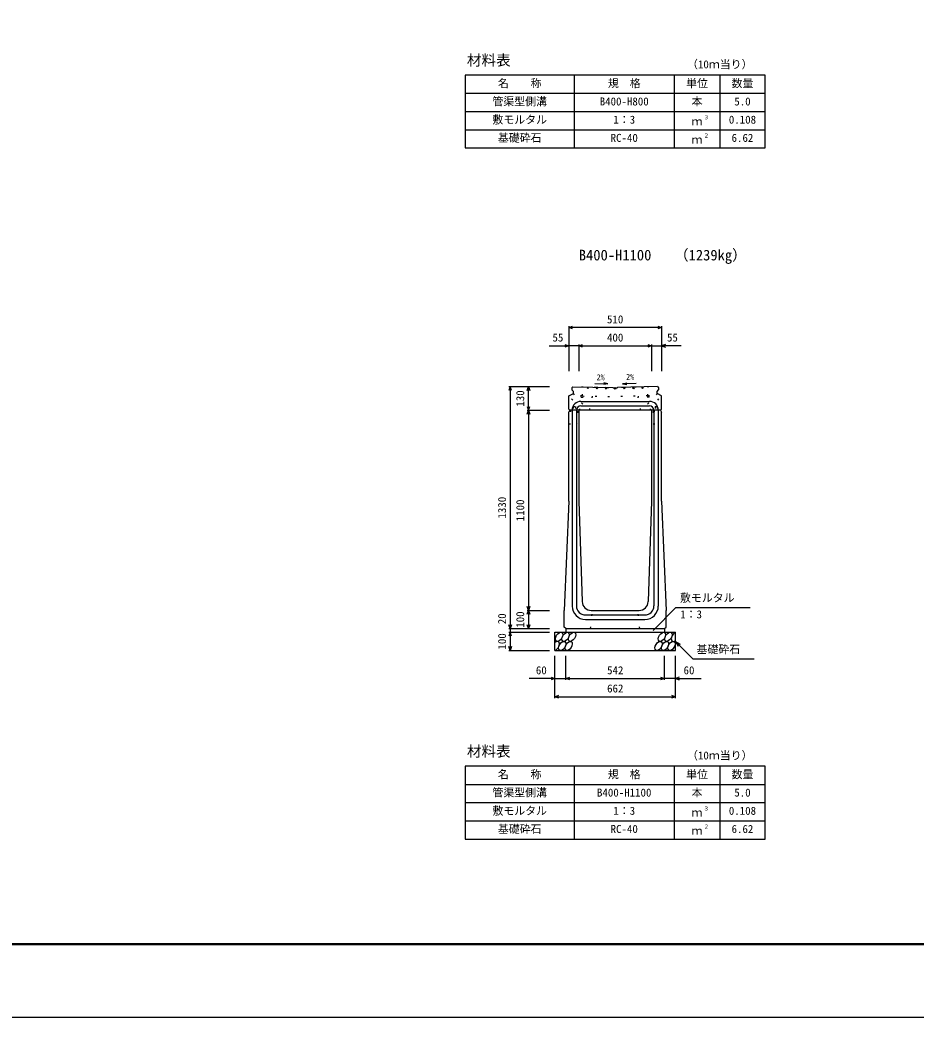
# Model space of a CAD drawing. Units: millimetres, scale not verified. Extents: x -12600 to 12600, y -5940 to 5940.
# Drawn here: x 927 to 5854, y -5940 to -460 of the extents above; entities that cross this region are included whole.
import ezdxf
from ezdxf.enums import TextEntityAlignment as Align

# ---------------------------------------------------------------- set-up
doc = ezdxf.new("R2010")
doc.units = ezdxf.units.MM
doc.header["$LTSCALE"] = 40
doc.linetypes.add('DOTTED', pattern=[1.75, 0.25, -1.5])
for name, color, linetype, lineweight in [('0-0_DIM', 7, 'Continuous', 25), ('0-1_Defpoints', 5, 'Continuous', 25), ('0-2_HATCH', 6, 'Continuous', 25), ('0-3_HYO', 3, 'Continuous', 25), ('0-4_HYO2', 4, 'Continuous', 25), ('0-5_OUTLINE', 3, 'Continuous', 25), ('0-6_OUTLINE2', 4, 'DOTTED', 25), ('0-7_TXT', 7, 'Continuous', 25), ('0-8_WAKU', 3, 'Continuous', 25)]:
    doc.layers.add(name, color=color, linetype=linetype, lineweight=lineweight)
doc.styles.add('ＭＳ ゴシック', font='')
doc.styles.get('ＭＳ ゴシック').set_extended_font_data('MS Gothic')

msp = doc.modelspace()

# ---------------------------------------------------------------- linework, layer by layer
at = {"layer": '0-0_DIM'}
for p, q in [((3945, -2143.46), (3945, -2390.96)), ((4455, -2150.96), (3945, -2150.96)), ((4455, -2143.46), (4455, -2390.96)), ((4000, -2243.46), (4000, -2390.96)), ((4400, -2243.46), (4400, -2390.96)), ((3836.62, -2250.96), (3945, -2250.96)), ((4000, -2250.96), (3945, -2250.96)), ((4000, -2250.96), (4400, -2250.96)), ((4400, -2250.96), (4455, -2250.96)), ((4563.38, -2250.96), (4455, -2250.96)), ((3615.5, -2475.54), (3838, -2475.54)), ((3623, -2475.54), (3623, -3805.54)), ((3723, -2605.54), (3723, -2475.54)), ((3715.5, -2605.54), (3838, -2605.54)), ((3723, -2605.54), (3723, -3705.54)), ((3715.5, -3705.54), (3838, -3705.54)), ((3723, -3705.54), (3723, -3805.54)), ((4408.11, -3816.35), (4534.34, -3690.11)), ((4534.34, -3690.11), (4942.24, -3690.11)), ((3615.5, -3805.54), (3838, -3805.54)), ((3615.5, -3825.54), (3838, -3825.54)), ((3623, -3805.54), (3623, -3825.54)), ((3623, -3825.54), (3623, -3925.54)), ((4531, -3875.54), (4626.76, -3971.29)), ((4531, -3875.54), (4556.98, -3890.54)), ((4531, -3875.54), (4546, -3901.52)), ((3615.5, -3925.54), (3838, -3925.54)), ((3869, -4186.9), (3869, -3955.54)), ((3929, -4086.9), (3929, -3955.54)), ((4471, -4086.9), (4471, -3955.54)), ((4531, -4186.9), (4531, -3955.54)), ((4626.76, -3971.29), (4964.31, -3971.29)), ((3869, -4079.4), (3727.21, -4079.4)), ((3869, -4079.4), (3929, -4079.4)), ((3929, -4079.4), (4471, -4079.4)), ((4531, -4079.4), (4471, -4079.4)), ((4531, -4079.4), (4672.79, -4079.4)), ((3869, -4179.4), (4531, -4179.4))]:
    msp.add_line(p, q, dxfattribs=at)
for points in [[(3966.14, -2158.66), (3945, -2150.96), (3966.14, -2143.27)], [(4433.86, -2143.27), (4455, -2150.96), (4433.86, -2158.66)], [(3923.86, -2243.27), (3945, -2250.96), (3923.86, -2258.66)], [(4021.14, -2258.66), (4000, -2250.96), (4021.14, -2243.27)], [(4378.86, -2243.27), (4400, -2250.96), (4378.86, -2258.66)], [(4476.14, -2243.27), (4455, -2250.96), (4476.14, -2258.66)], [(3630.7, -2496.68), (3623, -2475.54), (3615.3, -2496.68)], [(3715.3, -2496.68), (3723, -2475.54), (3730.7, -2496.68)], [(3715.3, -2584.39), (3723, -2605.54), (3730.7, -2584.39)], [(3715.3, -2626.68), (3723, -2605.54), (3730.7, -2626.68)], [(3730.7, -3684.39), (3723, -3705.54), (3715.3, -3684.39)], [(3715.3, -3726.68), (3723, -3705.54), (3730.7, -3726.68)], [(3630.7, -3784.39), (3623, -3805.54), (3615.3, -3784.39)], [(3630.7, -3846.68), (3623, -3825.54), (3615.3, -3846.68)], [(3730.7, -3784.39), (3723, -3805.54), (3715.3, -3784.39)], [(3630.7, -3904.39), (3623, -3925.54), (3615.3, -3904.39)], [(3847.86, -4071.71), (3869, -4079.4), (3847.86, -4087.1)], [(3950.14, -4087.1), (3929, -4079.4), (3950.14, -4071.71)], [(4449.86, -4071.71), (4471, -4079.4), (4449.86, -4087.1)], [(4552.14, -4071.71), (4531, -4079.4), (4552.14, -4087.1)], [(3890.14, -4187.1), (3869, -4179.4), (3890.14, -4171.71)], [(4509.86, -4171.71), (4531, -4179.4), (4509.86, -4187.1)]]:
    msp.add_lwpolyline(points, dxfattribs=at)
at = {"layer": '0-1_Defpoints'}
msp.add_lwpolyline([(-4200, -5940), (12600, -5940), (12600, 5940), (-4200, 5940)], close=True, dxfattribs=at)
at = {"layer": '0-2_HATCH', "linetype": 'DOTTED'}
for p, q in [((4019.53, -2527.01), (4020.57, -2477.02)), ((4049.88, -2486.08), (4054.21, -2481.92)), ((4054.21, -2481.92), (4050.05, -2477.6)), ((4145.71, -2483.71), (4149.86, -2488.04)), ((4149.86, -2488.04), (4154.19, -2483.88)), ((4195.8, -2484.78), (4200.04, -2480.54)), ((4200.04, -2489.02), (4195.8, -2484.78)), ((4200.04, -2480.54), (4204.29, -2484.78)), ((4204.29, -2484.78), (4200.04, -2489.02)), ((4250.2, -2487.97), (4245.87, -2483.82)), ((4254.36, -2483.65), (4250.2, -2487.97)), ((4345.85, -2481.73), (4350.01, -2477.4)), ((4350.18, -2485.88), (4345.85, -2481.73)), ((4380.53, -2526.77), (4379.49, -2476.78)), ((4013.41, -2532.64), (4073.53, -2533.9)), ((4019.53, -2527.01), (4200.03, -2530.55)), ((4073.53, -2528.07), (4073.53, -2533.9)), ((4380.53, -2526.77), (4200.03, -2530.55)), ((4326.53, -2527.9), (4326.53, -2533.9)), ((4386.66, -2532.64), (4326.53, -2533.9))]:
    msp.add_line(p, q, dxfattribs=at)
for points in [[(4013.41, -2532.64), (4014.57, -2476.9), (4200.03, -2480.54)], [(4050.05, -2477.6), (4045.72, -2481.75), (4049.88, -2486.08)], [(4154.19, -2483.88), (4150.03, -2479.56), (4145.71, -2483.71)], [(4386.66, -2532.64), (4385.49, -2476.66), (4200.03, -2480.54)], [(4245.87, -2483.82), (4250.03, -2479.49), (4254.36, -2483.65)], [(4350.01, -2477.4), (4354.34, -2481.56), (4350.18, -2485.88)]]:
    msp.add_lwpolyline(points, dxfattribs=at)
for points in [[(4104.2, -2482.9), (4100.04, -2478.58), (4095.72, -2482.73), (4099.87, -2487.06)], [(4295.86, -2482.77), (4300.02, -2478.44), (4304.35, -2482.6), (4300.19, -2486.93)]]:
    msp.add_lwpolyline(points, close=True, dxfattribs=at)
at = {"layer": '0-2_HATCH'}
for centre in [(3891.89, -3850.54), (3927.37, -3850.54), (3962.84, -3850.54), (4457.05, -3850.54), (4492.52, -3850.54), (3908.77, -3900.54), (3944.25, -3900.54), (4438.45, -3900.54), (4473.93, -3900.54), (4509.41, -3900.54)]:
    msp.add_ellipse(centre, major_axis=(14.54, 23.54), ratio=0.5792, dxfattribs=at)
for centre, start_param, end_param in [((4528, -3850.54), 0.6666252, 4.1103269), ((3873.3, -3900.54), 3.7419964, 7.318141)]:
    msp.add_ellipse(centre, major_axis=(14.54, 23.54), ratio=0.5792, start_param=start_param, end_param=end_param, dxfattribs=at)
at = {"layer": '0-3_HYO'}
for p, q in [((3975, -763.64), (3975, -1163.64)), ((4525, -763.64), (4525, -1163.64)), ((4775, -763.64), (4775, -1163.64)), ((3375, -863.64), (5025, -863.64)), ((3975, -4561.63), (3975, -4961.63)), ((4525, -4561.63), (4525, -4961.63)), ((4775, -4561.63), (4775, -4961.63)), ((3375, -4661.63), (5025, -4661.63))]:
    msp.add_line(p, q, dxfattribs=at)
for points in [[(3375, -1163.64), (5025, -1163.64), (5025, -763.64), (3375, -763.64)], [(3375, -4961.63), (5025, -4961.63), (5025, -4561.63), (3375, -4561.63)]]:
    msp.add_lwpolyline(points, close=True, dxfattribs=at)
at = {"layer": '0-4_HYO2'}
for p, q in [((3375, -963.64), (5025, -963.64)), ((3375, -1063.64), (5025, -1063.64)), ((3375, -4761.63), (5025, -4761.63)), ((3375, -4861.63), (5025, -4861.63))]:
    msp.add_line(p, q, dxfattribs=at)
at = {"layer": '0-5_OUTLINE'}
for p, q in [((3945, -2525.54), (3970, -2512.54)), ((3966.69, -2475.96), (3961, -2481.54)), ((3961, -2481.54), (3961, -2492.54)), ((3970, -2502.54), (3961, -2492.54)), ((3966.69, -2475.96), (4188, -2480.3)), ((3970, -2512.54), (3970, -2502.54)), ((4209, -2483.54), (4212, -2480.29)), ((4433, -2475.66), (4212, -2480.29)), ((4430, -2502.54), (4439, -2492.54)), ((4430, -2512.54), (4430, -2502.54)), ((4433, -2475.66), (4439, -2481.54)), ((4439, -2481.54), (4439, -2492.54)), ((3945, -2599.54), (3945, -2525.54)), ((3945, -2599.54), (3951, -2605.54)), ((3945, -2615.54), (3950, -2605.54)), ((3945, -3105.54), (3945, -2615.54)), ((4450, -2605.54), (3950, -2605.54)), ((4000, -2605.54), (4000, -3105.54)), ((4400, -2605.54), (4400, -3105.54)), ((4449, -2605.54), (4455, -2599.54)), ((4450, -2605.54), (4455, -2615.54)), ((4455, -3105.54), (4455, -2615.54)), ((3945, -3105.54), (3920, -3705.54)), ((4000, -3105.54), (4018.39, -3657.2)), ((4400, -3105.54), (4381.61, -3657.2)), ((4455, -3105.54), (4480, -3705.54)), ((3920, -3796.54), (3920, -3705.54)), ((4068.36, -3705.54), (4331.64, -3705.54)), ((4480, -3796.54), (4480, -3705.54)), ((3869, -3825.54), (4531, -3825.54)), ((3869, -3925.54), (3869, -3825.54)), ((3929, -3805.54), (3920, -3796.54)), ((3929, -3805.54), (3929, -3825.54)), ((4471, -3805.54), (4480, -3796.54)), ((4471, -3805.54), (4471, -3825.54)), ((4531, -3925.54), (4531, -3825.54)), ((3869, -3925.54), (4531, -3925.54))]:
    msp.add_line(p, q, dxfattribs=at)
for points in [[(4209, -2483.54), (4191, -2483.54), (4188, -2480.3)], [(4455, -2599.54), (4455, -2525.54), (4430, -2512.54)], [(3929, -3805.54), (4471, -3805.54), (4480, -3796.54)]]:
    msp.add_lwpolyline(points, dxfattribs=at)
for centre, start, end in [((4068.36, -3655.54), 181.90915, 270), ((4331.64, -3655.54), 270, 358.09085)]:
    msp.add_arc(centre, 50, start, end, dxfattribs=at)
at = {"layer": '0-6_OUTLINE2'}
for p, q in [((3968.59, -2513.27), (4052.18, -2605.54)), ((4431.41, -2513.27), (4347.82, -2605.54)), ((4009.21, -2605.54), (3946.6, -2524.71)), ((4058.5, -2605.54), (4073.47, -2533.9)), ((4341.5, -2605.54), (4326.53, -2533.9)), ((4390.79, -2605.54), (4453.4, -2524.71)), ((3947.75, -2610.04), (3992, -2610.04)), ((3969, -2585.04), (3981, -2585.04)), ((3969, -2585.04), (3969, -2610.04)), ((3981, -2585.04), (3981, -2610.04)), ((3992, -2610.04), (3992, -2680.54)), ((4408, -2610.04), (4408, -2680.54)), ((4408, -2610.04), (4452.25, -2610.04)), ((4419, -2585.04), (4431, -2585.04)), ((4419, -2585.04), (4419, -2610.04)), ((4431, -2585.04), (4431, -2610.04)), ((3945, -2680.54), (3992, -2680.54)), ((4408, -2680.54), (4455, -2680.54)), ((4065, -3805.54), (4075, -3705.54)), ((4335, -3805.54), (4325, -3705.54))]:
    msp.add_line(p, q, dxfattribs=at)
at = {"layer": '0-6_OUTLINE2', "linetype": 'Continuous'}
for p, q in [((4012, -2556.54), (4388, -2556.54)), ((3963, -2605.54), (3963, -3681.54)), ((3987, -2605.54), (3987, -3680.54)), ((4012, -2580.54), (4388, -2580.54)), ((4413, -2605.54), (4413, -3680.54)), ((4437, -2605.54), (4437, -3681.54)), ((4037, -3730.54), (4363, -3730.54)), ((4037, -3755.54), (4363, -3755.54))]:
    msp.add_line(p, q, dxfattribs=at)
for centre, radius, start, end in [((4012, -2605.54), 49, 90, 180), ((4388, -2605.54), 49, 0, 90), ((4012, -2605.54), 25, 90, 180), ((4388, -2605.54), 25, 0, 90), ((4037, -3681.54), 74, 180, 270), ((4037, -3680.54), 50, 180, 270), ((4363, -3680.54), 50, 270, 0), ((4363, -3681.54), 74, 270, 0)]:
    msp.add_arc(centre, radius, start, end, dxfattribs=at)
at = {"layer": '0-7_TXT'}
for p, q in [((4160.47, -2459.76), (4136.92, -2455.13)), ((4241.07, -2459.67), (4264.79, -2463.35))]:
    msp.add_line(p, q, dxfattribs=at)
for points in [[(4087.47, -2458.33), (4160.47, -2459.76), (4136.75, -2463.46)], [(4315.59, -2458.11), (4241.07, -2459.67), (4264.62, -2455.01)]]:
    msp.add_lwpolyline(points, dxfattribs=at)
at = {"layer": '0-8_WAKU', "lineweight": 50}
msp.add_lwpolyline([(-3800, -5540), (12200, -5540), (12200, 5540), (-3800, 5540)], close=True, dxfattribs=at)

# ---------------------------------------------------------------- texts
at = {"layer": '0-0_DIM', "style": 'ＭＳ ゴシック'}
for s, p in [('510', (4155, -2140.96)), ('55', (3855.16, -2240.96)), ('400', (4155, -2240.96)), ('55', (4484.84, -2240.96)), ('敷モルタル', (4556.38, -3671.38)), ('1：3', (4557.38, -3762.07)), ('基礎砕石', (4647.32, -3954.12)), ('60', (3764, -4069.4)), ('542', (4155.53, -4069.4)), ('60', (4576, -4069.4)), ('662', (4155.53, -4169.4))]:
    msp.add_text(s, height=43.99, dxfattribs=at).set_placement(p, align=Align.BOTTOM_LEFT)
for s, p in [('130', (3713, -2585.54)), ('1330', (3613, -3200.54)), ('1100', (3713, -3215.54)), ('20', (3613, -3781.22)), ('100', (3713, -3800.54)), ('100', (3613, -3920.54))]:
    msp.add_text(s, height=43.99, rotation=90, dxfattribs=at).set_placement(p, align=Align.BOTTOM_LEFT)
at = {"layer": '0-7_TXT', "style": 'ＭＳ ゴシック'}
for s, height, p in [('材料表', 58.65, (3385, -728.64)), ('（10ｍ当り）', 43.99, (4595, -739.64)), ('名\u3000\u3000称', 43.99, (3555, -843.64)), ('規\u3000格', 43.99, (4160, -843.64)), ('単位', 43.99, (4590, -843.64)), ('数量', 43.99, (4840, -843.64)), ('管渠型側溝', 43.99, (3525, -943.64)), ('B400-H800', 43.99, (4115, -943.64)), ('本', 43.99, (4620, -943.64)), ('5.0', 43.99, (4855, -943.64)), ('敷モルタル', 43.99, (3525, -1043.64)), ('３', 21.99, (4685.54, -1013.27)), ('1：3', 43.99, (4190, -1043.64)), ('ｍ', 43.99, (4620, -1053.64)), ('0.108', 43.99, (4825, -1043.64)), ('基礎砕石', 43.99, (3555, -1143.64)), ('RC-40', 43.99, (4175, -1143.64)), ('２', 21.99, (4685.54, -1113.27)), ('6.62', 43.99, (4840, -1143.64)), ('ｍ', 43.99, (4620, -1153.64)), ('B400-H1100', 58.65, (4000, -1799.56)), ('（1239kg）', 58.65, (4523.7, -1799.56)), ('2%', 32.99, (4097.29, -2450.67)), ('2%', 32.99, (4260.18, -2448.22)), ('材料表', 58.65, (3385, -4526.62)), ('（10ｍ当り）', 43.99, (4595, -4537.63)), ('名\u3000\u3000称', 43.99, (3555, -4641.63)), ('規\u3000格', 43.99, (4160, -4641.63)), ('単位', 43.99, (4590, -4641.63)), ('数量', 43.99, (4840, -4641.63)), ('管渠型側溝', 43.99, (3525, -4741.63)), ('B400-H1100', 43.99, (4100, -4741.63)), ('本', 43.99, (4620, -4741.63)), ('5.0', 43.99, (4855, -4741.63)), ('敷モルタル', 43.99, (3525, -4841.63)), ('1：3', 43.99, (4190, -4841.63)), ('ｍ', 43.99, (4620, -4851.63)), ('３', 21.99, (4685.54, -4811.26)), ('0.108', 43.99, (4825, -4841.63)), ('基礎砕石', 43.99, (3555, -4941.63)), ('RC-40', 43.99, (4175, -4941.63)), ('ｍ', 43.99, (4620, -4951.63)), ('２', 21.99, (4685.54, -4911.26)), ('6.62', 43.99, (4840, -4941.63))]:
    msp.add_text(s, height=height, dxfattribs=at).set_placement(p, align=Align.BOTTOM_LEFT)

doc.saveas('drawing.dxf')
